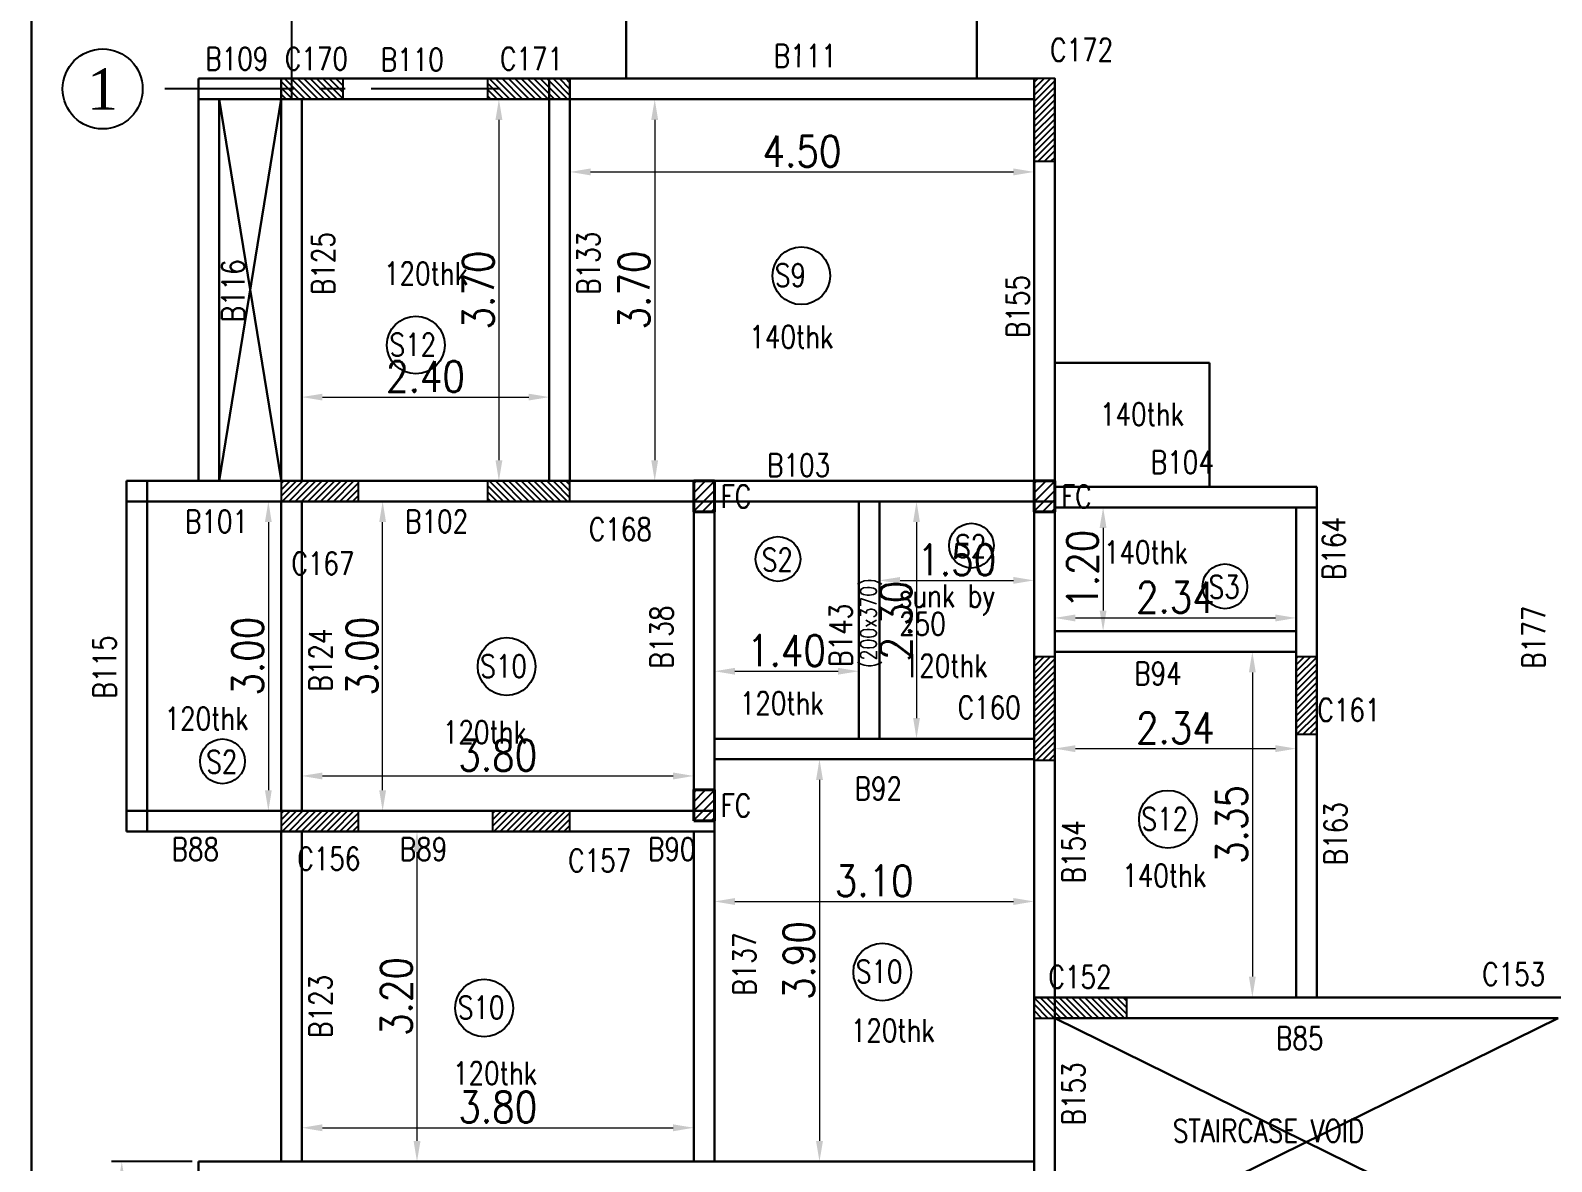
# Model space of a CAD drawing. Extents: x 461 to 37421, y -8279 to -202.
# Drawn here: x 36980.92 to 36995.66, y -8220.94 to -8209.97 of the extents above; entities that cross this region are included whole.
import ezdxf
from ezdxf.enums import TextEntityAlignment as Align

# ---------------------------------------------------------------- set-up
doc = ezdxf.new("R2010")
doc.units = 0
doc.header["$MEASUREMENT"] = 0
doc.header["$PDMODE"] = 34
doc.header["$PDSIZE"] = 0.2
doc.linetypes.add('CENTER', pattern=[2, 1.25, -0.25, 0.25, -0.25])
for name, color, linetype in [('CEN', 60, 'CENTER'), ('COLNO', 4, 'Continuous'), ('DIM', 253, 'Continuous'), ('FLAT NOS', 4, 'Continuous'), ('gridtxt', 12, 'Continuous'), ('K-col', 1, 'Continuous')]:
    doc.layers.add(name, color=color, linetype=linetype)
doc.layers.add('DIMENSIONS', color=71, linetype='Continuous', lineweight=13)
doc.layers.add('k-beam', color=6, linetype='Continuous', lineweight=30)
doc.styles.add('RS', font='ROMANS.shx', dxfattribs={"width": 0.85})
doc.styles.add('TR', font='times.ttf')
doc.dimstyles.new('DIM1', dxfattribs={"dimtxt": 0.3, "dimasz": 0.2, "dimexe": 0.1, "dimexo": 0.0625, "dimgap": 0.05, "dimtad": 1, "dimzin": 0, "dimdsep": 46, "dimtxsty": 'RS', "dimcen": 0.09, "dimclrd": 256, "dimclre": 256, "dimclrt": 12, "dimaunit": 1, "dimadec": 3, "dimazin": 0, "dimtfac": 1, "dimtofl": 0, "dimtmove": 2, "dimatfit": 3, "dimfxl": 1, "dimtolj": 1, "dimtzin": 0, "dimlwd": -1, "dimarcsym": 0})

# ---------------------------------------------------------------- blocks, each defined once
blk = doc.blocks.new('fsdfsdf')
h = blk.add_hatch()
h.set_pattern_fill('ANSI31', color=1, scale=0.5)
h.set_pattern_definition([(45, (-3.3, 10.050006), (-0.04419417382, 0.04419417382), [])])
h.paths.add_polyline_path([(37097.954, -7938.061), (37097.754, -7938.061), (37097.754, -7938.361), (37097.954, -7938.361)])
h = blk.add_hatch()
h.set_pattern_fill('ANSI31', color=1, scale=0.5)
h.set_pattern_definition([(45, (1e-06, 10.050006), (-0.04419417382, 0.04419417382), [])])
h.paths.add_polyline_path([(37101.254, -7938.061), (37101.054, -7938.061), (37101.054, -7938.361), (37101.254, -7938.361)])
h = blk.add_hatch()
h.set_pattern_fill('ANSI31', color=1, scale=0.5)
h.set_pattern_definition([(45, (-3.3, 7.05389), (-0.04419417382, 0.04419417382), [])])
h.paths.add_polyline_path([(37097.954, -7941.057), (37097.754, -7941.057), (37097.754, -7941.357), (37097.954, -7941.357)])
at = {"layer": 'K-col'}
h = blk.add_hatch(dxfattribs=at)
h.set_pattern_fill('ANSI31', color=256, scale=0.35, angle=-90, style=0)
h.set_pattern_definition([(315, (45299.979496, 29446.9612), (0.030935921677, 0.030935921677), [])])
h.paths.add_polyline_path([(37094.354, -7934.361), (37094.354, -7934.161), (37093.754, -7934.161), (37093.754, -7934.361)])
h = blk.add_hatch(dxfattribs=at)
h.set_pattern_fill('ANSI31', color=256, scale=0.35, angle=-90, style=0)
h.set_pattern_definition([(315, (45301.977792, 29441.192835), (0.030935921677, 0.030935921677), [])])
h.paths.add_polyline_path([(37096.554, -7934.361), (37096.554, -7934.161), (37095.754, -7934.161), (37095.754, -7934.361)])
h = blk.add_hatch(dxfattribs=at)
h.set_pattern_fill('ANSI31', color=256, scale=0.35, style=0)
h.set_pattern_definition([(45, (-274.299976, 271.262537), (-0.030935921677, 0.030935921677), [])])
h.paths.add_polyline_path([(37101.254, -7934.161), (37101.054, -7934.161), (37101.054, -7934.961), (37101.254, -7934.961)])
h = blk.add_hatch(dxfattribs=at)
h.set_pattern_fill('ANSI31', color=256, scale=0.35, angle=-180, style=0)
h.set_pattern_definition([(225, (-271.316487, 263.67269), (0.030935921677, -0.030935921677), [])])
h.paths.add_polyline_path([(37094.504, -7938.261), (37094.504, -7938.061), (37093.754, -7938.061), (37093.754, -7938.261)])
h = blk.add_hatch(dxfattribs=at)
h.set_pattern_fill('ANSI31', color=256, scale=0.35, angle=-90, style=0)
h.set_pattern_definition([(315, (45301.977792, 29437.292835), (0.030935921677, 0.030935921677), [])])
h.paths.add_polyline_path([(37096.554, -7938.261), (37096.554, -7938.061), (37095.754, -7938.061), (37095.754, -7938.261)])
h = blk.add_hatch(dxfattribs=at)
h.set_pattern_fill('ANSI31', color=256, scale=0.35, style=0)
h.set_pattern_definition([(45, (28900.235442, -45310.95446), (-0.030935921677, 0.030935921677), [])])
h.paths.add_polyline_path([(37101.054, -7940.768), (37101.254, -7940.768), (37101.254, -7939.768), (37101.054, -7939.768)])
h = blk.add_hatch(dxfattribs=at)
h.set_pattern_fill('ANSI31', color=256, scale=0.35, angle=-180, style=0)
h.set_pattern_definition([(225, (-263.03301, 262.33725), (0.030935921677, -0.030935921677), [])])
h.paths.add_polyline_path([(37103.794, -7939.768), (37103.594, -7939.768), (37103.594, -7940.518), (37103.794, -7940.518)])
h = blk.add_hatch(dxfattribs=at)
h.set_pattern_fill('ANSI31', color=256, scale=0.35, angle=-180, style=0)
h.set_pattern_definition([(225, (-271.316487, 260.47269), (0.030935921677, -0.030935921677), [])])
h.paths.add_polyline_path([(37094.504, -7941.461), (37094.504, -7941.261), (37093.754, -7941.261), (37093.754, -7941.461)])
h = blk.add_hatch(dxfattribs=at)
h.set_pattern_fill('ANSI31', color=256, scale=0.35, angle=-180, style=0)
h.set_pattern_definition([(225, (-269.266487, 260.47269), (0.030935921677, -0.030935921677), [])])
h.paths.add_polyline_path([(37096.554, -7941.461), (37096.554, -7941.261), (37095.804, -7941.261), (37095.804, -7941.461)])
h = blk.add_hatch(dxfattribs=at)
h.set_pattern_fill('ANSI31', color=256, scale=0.35, angle=-90, style=0)
h.set_pattern_definition([(315, (-258.980797, 261.17062), (0.030935921677, 0.030935921677), [])])
h.paths.add_polyline_path([(37101.729, -7943.269), (37101.729, -7943.069), (37101.279, -7943.069), (37101.279, -7943.269)])
h.paths.add_polyline_path([(37101.279, -7943.269), (37101.279, -7943.069), (37101.115, -7943.069, -0.067586), (37101.129, -7943.169, -0.067586), (37101.115, -7943.269)])
h.paths.add_polyline_path([(37101.054, -7943.269), (37101.115, -7943.269, 0.067586), (37101.129, -7943.169, 0.067586), (37101.115, -7943.069), (37101.054, -7943.069)])
h.paths.add_polyline_path([(37101.879, -7943.169, -0.067586), (37101.893, -7943.069), (37101.729, -7943.069), (37101.729, -7943.269), (37101.893, -7943.269, -0.067586)])
h.paths.add_polyline_path([(37101.954, -7943.069), (37101.893, -7943.069, 0.067586), (37101.879, -7943.169, 0.067586), (37101.893, -7943.269), (37101.954, -7943.269)])
at = {"color": 3, "lineweight": 40}
for points in [[(37097.754, -7938.361), (37097.954, -7938.361), (37097.954, -7938.061), (37097.754, -7938.061)], [(37101.054, -7938.361), (37101.254, -7938.361), (37101.254, -7938.061), (37101.054, -7938.061)], [(37097.754, -7941.357), (37097.954, -7941.357), (37097.954, -7941.057), (37097.754, -7941.057)]]:
    blk.add_lwpolyline(points, close=True, dxfattribs=at)
at = {"color": 1, "lineweight": 40}
for points in [[(37097.754, -7938.361), (37097.954, -7938.361), (37097.954, -7938.061), (37097.754, -7938.061)], [(37101.054, -7938.361), (37101.254, -7938.361), (37101.254, -7938.061), (37101.054, -7938.061)], [(37097.754, -7941.357), (37097.954, -7941.357), (37097.954, -7941.057), (37097.754, -7941.057)]]:
    blk.add_lwpolyline(points, close=True, dxfattribs=at)
for centre, radius in [((37098.797, -7936.072), 0.28), ((37095.06, -7936.744), 0.28), ((37100.446, -7938.689), 0.217), ((37098.571, -7938.819), 0.217), ((37102.904, -7939.084), 0.217), ((37095.94, -7939.861), 0.28), ((37093.185, -7940.78), 0.217), ((37102.351, -7941.342), 0.28), ((37099.582, -7942.823), 0.28), ((37095.722, -7943.172), 0.28)]:
    blk.add_circle(centre, radius)
at = {"layer": 'CEN'}
for p, q in [((37093.854, -7933.297), (37093.854, -7934.361)), ((37095.876, -7934.261), (37092.411, -7934.261))]:
    blk.add_line(p, q, dxfattribs=at)
at = {"layer": 'gridtxt'}
blk.add_circle((37092.023, -7934.261), 0.388, dxfattribs=at)
at = {"layer": 'k-beam'}
for p, q in [((37097.099, -7932.651, 0), (37097.099, -7934.161, 0)), ((37100.499, -7932.651, 0), (37100.499, -7934.161, 0)), ((37092.954, -7934.161), (37092.954, -7938.061)), ((37092.954, -7934.161), (37096.554, -7934.161)), ((37093.754, -7938.051), (37093.754, -7934.161)), ((37096.354, -7938.061), (37096.354, -7934.161)), ((37096.554, -7938.061), (37096.554, -7934.161)), ((37096.554, -7934.161), (37101.054, -7934.161)), ((37101.054, -7934.161), (37101.054, -7949.661)), ((37101.254, -7934.161), (37101.254, -7949.661)), ((37092.954, -7934.361), (37096.554, -7934.361)), ((37093.154, -7938.061), (37093.154, -7934.361)), ((37093.754, -7934.361), (37093.154, -7938.061)), ((37093.754, -7938.051), (37093.154, -7934.361)), ((37093.954, -7934.361), (37093.954, -7938.061)), ((37096.554, -7934.361), (37101.054, -7934.361)), ((37102.754, -7936.918), (37101.254, -7936.918)), ((37102.754, -7936.918), (37102.754, -7938.118)), ((37101.254, -7938.061), (37092.254, -7938.061)), ((37092.254, -7938.061), (37092.254, -7941.461)), ((37092.454, -7938.061), (37092.454, -7941.461)), ((37103.794, -7938.118), (37101.254, -7938.118)), ((37103.794, -7943.069), (37103.794, -7938.118)), ((37101.254, -7938.261), (37092.254, -7938.261)), ((37093.754, -7938.261), (37093.754, -7941.261)), ((37093.954, -7938.261), (37093.954, -7941.261)), ((37097.754, -7941.261), (37097.754, -7938.261)), ((37097.954, -7944.661), (37097.954, -7938.261)), ((37099.354, -7940.561), (37099.354, -7938.261)), ((37099.554, -7938.261), (37099.554, -7940.561)), ((37103.794, -7938.318), (37101.254, -7938.318)), ((37103.594, -7943.069), (37103.594, -7938.318)), ((37101.254, -7939.518), (37103.594, -7939.518)), ((37101.254, -7939.718), (37103.594, -7939.718)), ((37101.054, -7940.561), (37097.954, -7940.561)), ((37101.054, -7940.761), (37097.954, -7940.761)), ((37092.254, -7941.261), (37093.754, -7941.261)), ((37093.754, -7941.261), (37097.954, -7941.261)), ((37092.254, -7941.461), (37093.754, -7941.461)), ((37093.754, -7941.461), (37097.954, -7941.461)), ((37093.754, -7941.461), (37093.754, -7944.661)), ((37093.954, -7941.461), (37093.954, -7944.661)), ((37097.754, -7944.661), (37097.754, -7941.461)), ((37101.054, -7943.069), (37106.334, -7943.069)), ((37106.134, -7943.269), (37101.254, -7943.272)), ((37101.254, -7945.671), (37106.134, -7943.269)), ((37101.254, -7943.272), (37106.134, -7945.671)), ((37092.954, -7948.211), (37092.954, -7944.661)), ((37092.954, -7944.661), (37101.054, -7944.661))]:
    blk.add_line(p, q, dxfattribs=at)
at = {"layer": 'K-col'}
for points in [[(37093.754, -7934.161), (37093.754, -7934.361), (37094.354, -7934.361), (37094.354, -7934.161)], [(37095.754, -7934.161), (37095.754, -7934.361), (37096.554, -7934.361), (37096.554, -7934.161)], [(37101.054, -7934.961), (37101.254, -7934.961), (37101.254, -7934.161), (37101.054, -7934.161)], [(37093.754, -7938.061), (37093.754, -7938.261), (37094.504, -7938.261), (37094.504, -7938.061)], [(37095.754, -7938.061), (37095.754, -7938.261), (37096.554, -7938.261), (37096.554, -7938.061)], [(37101.054, -7940.768), (37101.254, -7940.768), (37101.254, -7939.768), (37101.054, -7939.768)], [(37103.594, -7940.518), (37103.794, -7940.518), (37103.794, -7939.768), (37103.594, -7939.768)], [(37093.754, -7941.261), (37093.754, -7941.461), (37094.504, -7941.461), (37094.504, -7941.261)], [(37095.804, -7941.261), (37095.804, -7941.461), (37096.554, -7941.461), (37096.554, -7941.261)], [(37101.054, -7943.069), (37101.054, -7943.269), (37101.954, -7943.269), (37101.954, -7943.069)]]:
    blk.add_lwpolyline(points, close=True, dxfattribs=at)
at = {"layer": 'COLNO', "color": 3, "lineweight": -3, "style": 'RS', "width": 0.8}
for s, height, rotation, p in [('B111', 0.22, 359.9918, (37098.53, -7934.05)), ('B109', 0.22, 359.9918, (37093.019, -7934.078)), ('B110', 0.22, 359.9918, (37094.72, -7934.087)), ('B125', 0.22, 89.9918, (37094.272, -7936.26)), ('B133', 0.22, 89.9918, (37096.844, -7936.256)), ('B116', 0.22, 89.9918, (37093.399, -7936.524)), ('120thk', 0.22, 359.9918, (37094.751, -7936.16)), ('B155', 0.22, 89.9918, (37101.006, -7936.677)), ('140thk', 0.22, 359.9918, (37098.293, -7936.775)), ('140thk', 0.22, 359.9918, (37101.692, -7937.525)), ('B103', 0.22, 359.9918, (37098.466, -7938.018)), ('B104', 0.22, 359.9918, (37102.186, -7937.99)), ('B101', 0.22, 359.9918, (37092.822, -7938.564)), ('B102', 0.22, 359.9918, (37094.956, -7938.564)), ('B164', 0.22, 89.9918, (37104.069, -7939.023)), ('140thk', 0.22, 359.9918, (37101.73, -7938.863)), ('(200x370)', 0.154, 89.9918, (37099.525, -7939.876)), ('sunk by', 0.22, 359.9918, (37099.746, -7939.285)), ('B138', 0.22, 89.9918, (37097.553, -7939.881)), ('B143', 0.22, 89.9918, (37099.289, -7939.864)), ('B177', 0.22, 89.9918, (37106.007, -7939.883)), ('250', 0.22, 359.9918, (37099.746, -7939.558)), ('B115', 0.22, 89.9918, (37092.153, -7940.171)), ('B124', 0.22, 89.9918, (37094.246, -7940.104)), ('120thk', 0.22, 359.9918, (37099.789, -7939.963)), ('B94', 0.22, 359.9918, (37102.025, -7940.038)), ('120thk', 0.22, 359.9918, (37098.2, -7940.327)), ('120thk', 0.22, 359.9918, (37092.623, -7940.476)), ('120thk', 0.22, 359.9918, (37095.321, -7940.608)), ('B92', 0.22, 359.9918, (37099.314, -7941.154)), ('B163', 0.22, 89.9918, (37104.086, -7941.788)), ('B154', 0.22, 89.9918, (37101.546, -7941.964)), ('B88', 0.22, 359.9918, (37092.692, -7941.741)), ('B89', 0.22, 359.9918, (37094.905, -7941.741)), ('B90', 0.22, 359.9918, (37097.311, -7941.741)), ('140thk', 0.22, 359.9918, (37101.908, -7941.997)), ('B137', 0.22, 89.9918, (37098.355, -7943.052)), ('B123', 0.22, 89.9918, (37094.246, -7943.462)), ('120thk', 0.22, 359.9918, (37099.276, -7943.501)), ('B85', 0.22, 359.9918, (37103.399, -7943.574)), ('120thk', 0.22, 359.9918, (37095.42, -7943.914)), ('B153', 0.22, 89.9918, (37101.546, -7944.31))]:
    blk.add_text(s, height=height, rotation=rotation, dxfattribs=at).set_placement(p)
at = {"layer": 'COLNO', "lineweight": -3, "style": 'RS', "width": 0.8}
for s, p in [('C172', (37101.21, -7933.992)), ('C170', (37093.791, -7934.078)), ('C171', (37095.876, -7934.078)), ('C168', (37096.738, -7938.64)), ('C167', (37093.854, -7938.971)), ('C160', (37100.313, -7940.367)), ('C161', (37103.801, -7940.392)), ('C156', (37093.911, -7941.834)), ('C157', (37096.538, -7941.851)), ('C152', (37101.194, -7942.98)), ('C153', (37105.399, -7942.953)), ('STAIRCASE VOID', (37102.399, -7944.473))]:
    blk.add_text(s, height=0.22, rotation=359.9918, dxfattribs=at).set_placement(p)
at = {"layer": 'COLNO', "color": 1, "lineweight": -3, "style": 'RS', "width": 0.8}
for s, p in [('S9', (37098.541, -7936.177)), ('S12', (37094.804, -7936.85)), ('FC', (37098.017, -7938.322)), ('FC', (37101.317, -7938.322)), ('S2', (37100.289, -7938.804)), ('S2', (37098.414, -7938.935)), ('S3', (37102.747, -7939.199)), ('S10', (37095.685, -7939.967)), ('S2', (37093.028, -7940.895)), ('FC', (37098.017, -7941.318)), ('S12', (37102.095, -7941.448)), ('S10', (37099.326, -7942.929)), ('S10', (37095.467, -7943.277))]:
    blk.add_text(s, height=0.22, rotation=359.9918, dxfattribs=at).set_placement(p)
at = {"layer": 'gridtxt', "style": 'TR'}
blk.add_text('1', height=0.4, dxfattribs=at).set_placement((37092.023, -7934.261), align=Align.MIDDLE)
blk = doc.blocks.new('*D2348')
at = {"layer": 'Defpoints', "color": 0, "lineweight": 30, "transparency": 16777216}
for p in [(36983.546, -8212.865, 0), (36985.946, -8212.865, 0), (36985.946, -8213.524)]:
    blk.add_point(p, dxfattribs=at)
at = {"layer": 'DIMENSIONS', "lineweight": -2, "transparency": 16777216}
for p, q in [((36983.546, -8212.927), (36983.546, -8213.624)), ((36985.946, -8212.927), (36985.946, -8213.624))]:
    blk.add_line(p, q, dxfattribs=at)
at = {"layer": 'DIMENSIONS', "transparency": 16777216}
blk.add_line((36983.746, -8213.524), (36985.746, -8213.524), dxfattribs=at)
at = {"layer": 'DIMENSIONS', "lineweight": 30, "transparency": 16777216}
for points in [[(36983.746, -8213.491), (36983.746, -8213.557), (36983.546, -8213.524)], [(36985.746, -8213.491), (36985.746, -8213.557), (36985.946, -8213.524)]]:
    blk.add_solid(points, dxfattribs=at)
at = {"layer": 'DIMENSIONS', "color": 12, "lineweight": 30, "transparency": 16777216, "insert": (36984.746, -8213.324), "char_height": 0.3, "attachment_point": 5, "style": 'RS'}
blk.add_mtext('\\A1;2.40', dxfattribs=at)
blk = doc.blocks.new('*D2349')
at = {"layer": 'Defpoints', "color": 0, "lineweight": 30, "transparency": 16777216}
for p in [(36985.082, -8210.636, 0), (36985.082, -8214.336, 0), (36985.457, -8214.336)]:
    blk.add_point(p, dxfattribs=at)
at = {"layer": 'DIMENSIONS', "lineweight": -2, "transparency": 16777216}
for p, q in [((36985.144, -8210.636), (36985.557, -8210.636)), ((36985.144, -8214.336), (36985.557, -8214.336))]:
    blk.add_line(p, q, dxfattribs=at)
at = {"layer": 'DIMENSIONS', "transparency": 16777216}
blk.add_line((36985.457, -8210.836), (36985.457, -8214.136), dxfattribs=at)
at = {"layer": 'DIMENSIONS', "lineweight": 30, "transparency": 16777216}
for points in [[(36985.424, -8210.836), (36985.491, -8210.836), (36985.457, -8210.636)], [(36985.424, -8214.136), (36985.491, -8214.136), (36985.457, -8214.336)]]:
    blk.add_solid(points, dxfattribs=at)
at = {"layer": 'DIMENSIONS', "color": 12, "lineweight": 30, "transparency": 16777216, "insert": (36985.257, -8212.486), "char_height": 0.3, "attachment_point": 5, "rotation": 90, "style": 'RS'}
blk.add_mtext('\\A1;3.70', dxfattribs=at)
blk = doc.blocks.new('*D2350')
at = {"layer": 'Defpoints', "color": 0, "lineweight": 30, "transparency": 16777216}
for p in [(36990.646, -8211.341), (36986.146, -8211.565, 0), (36990.646, -8211.565, 0)]:
    blk.add_point(p, dxfattribs=at)
at = {"layer": 'DIMENSIONS', "lineweight": -2, "transparency": 16777216}
for p, q in [((36986.146, -8211.502), (36986.146, -8211.241)), ((36990.646, -8211.502), (36990.646, -8211.241))]:
    blk.add_line(p, q, dxfattribs=at)
at = {"layer": 'DIMENSIONS', "transparency": 16777216}
blk.add_line((36986.346, -8211.341), (36990.446, -8211.341), dxfattribs=at)
at = {"layer": 'DIMENSIONS', "lineweight": 30, "transparency": 16777216}
for points in [[(36986.346, -8211.307), (36986.346, -8211.374), (36986.146, -8211.341)], [(36990.446, -8211.307), (36990.446, -8211.374), (36990.646, -8211.341)]]:
    blk.add_solid(points, dxfattribs=at)
at = {"layer": 'DIMENSIONS', "color": 12, "lineweight": 30, "transparency": 16777216, "insert": (36988.396, -8211.141), "char_height": 0.3, "attachment_point": 5, "style": 'RS'}
blk.add_mtext('\\A1;4.50', dxfattribs=at)
blk = doc.blocks.new('*D2351')
at = {"layer": 'Defpoints', "color": 0, "lineweight": 30, "transparency": 16777216}
for p in [(36986.919, -8210.636, 0), (36986.919, -8214.336, 0), (36986.968, -8214.336)]:
    blk.add_point(p, dxfattribs=at)
at = {"layer": 'DIMENSIONS', "lineweight": -2, "transparency": 16777216}
for p, q in [((36986.982, -8210.636), (36987.068, -8210.636)), ((36986.982, -8214.336), (36987.068, -8214.336))]:
    blk.add_line(p, q, dxfattribs=at)
at = {"layer": 'DIMENSIONS', "transparency": 16777216}
blk.add_line((36986.968, -8210.836), (36986.968, -8214.136), dxfattribs=at)
at = {"layer": 'DIMENSIONS', "lineweight": 30, "transparency": 16777216}
for points in [[(36986.934, -8210.836), (36987.001, -8210.836), (36986.968, -8210.636)], [(36986.934, -8214.136), (36987.001, -8214.136), (36986.968, -8214.336)]]:
    blk.add_solid(points, dxfattribs=at)
at = {"layer": 'DIMENSIONS', "color": 12, "lineweight": 30, "transparency": 16777216, "insert": (36986.768, -8212.486), "char_height": 0.3, "attachment_point": 5, "rotation": 90, "style": 'RS'}
blk.add_mtext('\\A1;3.70', dxfattribs=at)
blk = doc.blocks.new('*D2353')
at = {"layer": 'Defpoints', "color": 0, "lineweight": 30, "transparency": 16777216}
for p in [(36983.546, -8217.089, 0), (36987.346, -8217.089, 0), (36987.346, -8217.197)]:
    blk.add_point(p, dxfattribs=at)
at = {"layer": 'DIMENSIONS', "lineweight": -2, "transparency": 16777216}
for p, q in [((36983.546, -8217.151), (36983.546, -8217.297)), ((36987.346, -8217.151), (36987.346, -8217.297))]:
    blk.add_line(p, q, dxfattribs=at)
at = {"layer": 'DIMENSIONS', "transparency": 16777216}
blk.add_line((36983.746, -8217.197), (36987.146, -8217.197), dxfattribs=at)
at = {"layer": 'DIMENSIONS', "lineweight": 30, "transparency": 16777216}
for points in [[(36983.746, -8217.164), (36983.746, -8217.231), (36983.546, -8217.197)], [(36987.146, -8217.164), (36987.146, -8217.231), (36987.346, -8217.197)]]:
    blk.add_solid(points, dxfattribs=at)
at = {"layer": 'DIMENSIONS', "color": 12, "lineweight": 30, "transparency": 16777216, "insert": (36985.446, -8216.997), "char_height": 0.3, "attachment_point": 5, "style": 'RS'}
blk.add_mtext('\\A1;3.80', dxfattribs=at)
blk = doc.blocks.new('*D2354')
at = {"layer": 'Defpoints', "color": 0, "lineweight": 30, "transparency": 16777216}
for p in [(36984.33, -8214.536), (36984.553, -8214.536, 0), (36984.553, -8217.536, 0)]:
    blk.add_point(p, dxfattribs=at)
at = {"layer": 'DIMENSIONS', "lineweight": -2, "transparency": 16777216}
for p, q in [((36984.491, -8214.536), (36984.23, -8214.536)), ((36984.491, -8217.536), (36984.23, -8217.536))]:
    blk.add_line(p, q, dxfattribs=at)
at = {"layer": 'DIMENSIONS', "transparency": 16777216}
blk.add_line((36984.33, -8217.336), (36984.33, -8214.736), dxfattribs=at)
at = {"layer": 'DIMENSIONS', "lineweight": 30, "transparency": 16777216}
for points in [[(36984.297, -8214.736), (36984.363, -8214.736), (36984.33, -8214.536)], [(36984.297, -8217.336), (36984.363, -8217.336), (36984.33, -8217.536)]]:
    blk.add_solid(points, dxfattribs=at)
at = {"layer": 'DIMENSIONS', "color": 12, "lineweight": 30, "transparency": 16777216, "insert": (36984.13, -8216.036), "char_height": 0.3, "attachment_point": 5, "rotation": 90, "style": 'RS'}
blk.add_mtext('\\A1;3.00', dxfattribs=at)
blk = doc.blocks.new('*D2355')
at = {"layer": 'Defpoints', "color": 0, "lineweight": 30, "transparency": 16777216}
for p in [(36983.179, -8214.536, 0), (36983.179, -8217.536, 0), (36983.222, -8217.536)]:
    blk.add_point(p, dxfattribs=at)
at = {"layer": 'DIMENSIONS', "lineweight": -2, "transparency": 16777216}
for p, q in [((36983.241, -8214.536), (36983.322, -8214.536)), ((36983.241, -8217.536), (36983.322, -8217.536))]:
    blk.add_line(p, q, dxfattribs=at)
at = {"layer": 'DIMENSIONS', "transparency": 16777216}
blk.add_line((36983.222, -8214.736), (36983.222, -8217.336), dxfattribs=at)
at = {"layer": 'DIMENSIONS', "lineweight": 30, "transparency": 16777216}
for points in [[(36983.189, -8214.736), (36983.255, -8214.736), (36983.222, -8214.536)], [(36983.189, -8217.336), (36983.255, -8217.336), (36983.222, -8217.536)]]:
    blk.add_solid(points, dxfattribs=at)
at = {"layer": 'DIMENSIONS', "color": 12, "lineweight": 30, "transparency": 16777216, "insert": (36983.022, -8216.036), "char_height": 0.3, "attachment_point": 5, "rotation": 90, "style": 'RS'}
blk.add_mtext('\\A1;3.00', dxfattribs=at)
blk = doc.blocks.new('*D2356')
at = {"layer": 'Defpoints', "color": 0, "lineweight": 30, "transparency": 16777216}
for p in [(36988.946, -8216.182), (36987.546, -8216.336, 0), (36988.946, -8216.336, 0)]:
    blk.add_point(p, dxfattribs=at)
at = {"layer": 'DIMENSIONS', "lineweight": -2, "transparency": 16777216}
for p, q in [((36987.546, -8216.274), (36987.546, -8216.082)), ((36988.946, -8216.274), (36988.946, -8216.082))]:
    blk.add_line(p, q, dxfattribs=at)
at = {"layer": 'DIMENSIONS', "transparency": 16777216}
blk.add_line((36987.746, -8216.182), (36988.746, -8216.182), dxfattribs=at)
at = {"layer": 'DIMENSIONS', "lineweight": 30, "transparency": 16777216}
for points in [[(36987.746, -8216.149), (36987.746, -8216.215), (36987.546, -8216.182)], [(36988.746, -8216.149), (36988.746, -8216.215), (36988.946, -8216.182)]]:
    blk.add_solid(points, dxfattribs=at)
at = {"layer": 'DIMENSIONS', "color": 12, "lineweight": 30, "transparency": 16777216, "insert": (36988.246, -8215.982), "char_height": 0.3, "attachment_point": 5, "style": 'RS'}
blk.add_mtext('\\A1;1.40', dxfattribs=at)
blk = doc.blocks.new('*D2357')
at = {"layer": 'Defpoints', "color": 0, "lineweight": 30, "transparency": 16777216}
for p in [(36990.646, -8215.301), (36989.146, -8216.484, 0), (36990.646, -8216.484, 0)]:
    blk.add_point(p, dxfattribs=at)
at = {"layer": 'DIMENSIONS', "lineweight": -2, "transparency": 16777216}
for p, q in [((36989.146, -8216.422), (36989.146, -8215.201)), ((36990.646, -8216.422), (36990.646, -8215.201))]:
    blk.add_line(p, q, dxfattribs=at)
at = {"layer": 'DIMENSIONS', "transparency": 16777216}
blk.add_line((36989.346, -8215.301), (36990.446, -8215.301), dxfattribs=at)
at = {"layer": 'DIMENSIONS', "lineweight": 30, "transparency": 16777216}
for points in [[(36989.346, -8215.268), (36989.346, -8215.334), (36989.146, -8215.301)], [(36990.446, -8215.268), (36990.446, -8215.334), (36990.646, -8215.301)]]:
    blk.add_solid(points, dxfattribs=at)
at = {"layer": 'DIMENSIONS', "color": 12, "lineweight": 30, "transparency": 16777216, "insert": (36989.896, -8215.101), "char_height": 0.3, "attachment_point": 5, "style": 'RS'}
blk.add_mtext('\\A1;1.50', dxfattribs=at)
blk = doc.blocks.new('*D2358')
at = {"layer": 'Defpoints', "color": 0, "lineweight": 30, "transparency": 16777216}
for p in [(36989.372, -8214.536, 0), (36989.372, -8216.836, 0), (36989.506, -8216.836)]:
    blk.add_point(p, dxfattribs=at)
at = {"layer": 'DIMENSIONS', "lineweight": -2, "transparency": 16777216}
for p, q in [((36989.434, -8214.536), (36989.606, -8214.536)), ((36989.434, -8216.836), (36989.606, -8216.836))]:
    blk.add_line(p, q, dxfattribs=at)
at = {"layer": 'DIMENSIONS', "transparency": 16777216}
blk.add_line((36989.506, -8214.736), (36989.506, -8216.636), dxfattribs=at)
at = {"layer": 'DIMENSIONS', "lineweight": 30, "transparency": 16777216}
for points in [[(36989.473, -8214.736), (36989.539, -8214.736), (36989.506, -8214.536)], [(36989.473, -8216.636), (36989.539, -8216.636), (36989.506, -8216.836)]]:
    blk.add_solid(points, dxfattribs=at)
at = {"layer": 'DIMENSIONS', "color": 12, "lineweight": 30, "transparency": 16777216, "insert": (36989.306, -8215.686), "char_height": 0.3, "attachment_point": 5, "rotation": 90, "style": 'RS'}
blk.add_mtext('\\A1;2.30', dxfattribs=at)
blk = doc.blocks.new('*D2359')
at = {"layer": 'Defpoints', "color": 0, "lineweight": 30, "transparency": 16777216}
for p in [(36990.846, -8215.599, 0), (36993.186, -8215.599, 0), (36993.186, -8215.665)]:
    blk.add_point(p, dxfattribs=at)
at = {"layer": 'DIMENSIONS', "lineweight": -2, "transparency": 16777216}
for p, q in [((36990.846, -8215.661), (36990.846, -8215.765)), ((36993.186, -8215.661), (36993.186, -8215.765))]:
    blk.add_line(p, q, dxfattribs=at)
at = {"layer": 'DIMENSIONS', "transparency": 16777216}
blk.add_line((36991.046, -8215.665), (36992.986, -8215.665), dxfattribs=at)
at = {"layer": 'DIMENSIONS', "lineweight": 30, "transparency": 16777216}
for points in [[(36991.046, -8215.632), (36991.046, -8215.699), (36990.846, -8215.665)], [(36992.986, -8215.632), (36992.986, -8215.699), (36993.186, -8215.665)]]:
    blk.add_solid(points, dxfattribs=at)
at = {"layer": 'DIMENSIONS', "color": 12, "lineweight": 30, "transparency": 16777216, "insert": (36992.016, -8215.465), "char_height": 0.3, "attachment_point": 5, "style": 'RS'}
blk.add_mtext('\\A1;2.34', dxfattribs=at)
blk = doc.blocks.new('*D2360')
at = {"layer": 'Defpoints', "color": 0, "lineweight": 30, "transparency": 16777216}
for p in [(36991.355, -8214.593, 0), (36991.315, -8215.793), (36991.355, -8215.793, 0)]:
    blk.add_point(p, dxfattribs=at)
at = {"layer": 'DIMENSIONS', "lineweight": -2, "transparency": 16777216}
for p, q in [((36991.292, -8214.593), (36991.215, -8214.593)), ((36991.292, -8215.793), (36991.215, -8215.793))]:
    blk.add_line(p, q, dxfattribs=at)
at = {"layer": 'DIMENSIONS', "transparency": 16777216}
blk.add_line((36991.315, -8214.793), (36991.315, -8215.593), dxfattribs=at)
at = {"layer": 'DIMENSIONS', "lineweight": 30, "transparency": 16777216}
for points in [[(36991.281, -8214.793), (36991.348, -8214.793), (36991.315, -8214.593)], [(36991.281, -8215.593), (36991.348, -8215.593), (36991.315, -8215.793)]]:
    blk.add_solid(points, dxfattribs=at)
at = {"layer": 'DIMENSIONS', "color": 12, "lineweight": 30, "transparency": 16777216, "insert": (36991.115, -8215.193), "char_height": 0.3, "attachment_point": 5, "rotation": 90, "style": 'RS'}
blk.add_mtext('\\A1;1.20', dxfattribs=at)
blk = doc.blocks.new('*D2361')
at = {"layer": 'Defpoints', "color": 0, "lineweight": 30, "transparency": 16777216}
for p in [(36993.186, -8216.932), (36990.846, -8217.195, 0), (36993.186, -8217.195, 0)]:
    blk.add_point(p, dxfattribs=at)
at = {"layer": 'DIMENSIONS', "lineweight": -2, "transparency": 16777216}
for p, q in [((36990.846, -8217.133), (36990.846, -8216.832)), ((36993.186, -8217.133), (36993.186, -8216.832))]:
    blk.add_line(p, q, dxfattribs=at)
at = {"layer": 'DIMENSIONS', "transparency": 16777216}
blk.add_line((36991.046, -8216.932), (36992.986, -8216.932), dxfattribs=at)
at = {"layer": 'DIMENSIONS', "lineweight": 30, "transparency": 16777216}
for points in [[(36991.046, -8216.899), (36991.046, -8216.966), (36990.846, -8216.932)], [(36992.986, -8216.899), (36992.986, -8216.966), (36993.186, -8216.932)]]:
    blk.add_solid(points, dxfattribs=at)
at = {"layer": 'DIMENSIONS', "color": 12, "lineweight": 30, "transparency": 16777216, "insert": (36992.016, -8216.732), "char_height": 0.3, "attachment_point": 5, "style": 'RS'}
blk.add_mtext('\\A1;2.34', dxfattribs=at)
blk = doc.blocks.new('*D2362')
at = {"layer": 'Defpoints', "color": 0, "lineweight": 30, "transparency": 16777216}
for p in [(36992.633, -8215.993, 0), (36992.633, -8219.343, 0), (36992.762, -8219.343)]:
    blk.add_point(p, dxfattribs=at)
at = {"layer": 'DIMENSIONS', "lineweight": -2, "transparency": 16777216}
for p, q in [((36992.696, -8215.993), (36992.862, -8215.993)), ((36992.696, -8219.343), (36992.862, -8219.343))]:
    blk.add_line(p, q, dxfattribs=at)
at = {"layer": 'DIMENSIONS', "transparency": 16777216}
blk.add_line((36992.762, -8216.193), (36992.762, -8219.143), dxfattribs=at)
at = {"layer": 'DIMENSIONS', "lineweight": 30, "transparency": 16777216}
for points in [[(36992.728, -8216.193), (36992.795, -8216.193), (36992.762, -8215.993)], [(36992.728, -8219.143), (36992.795, -8219.143), (36992.762, -8219.343)]]:
    blk.add_solid(points, dxfattribs=at)
at = {"layer": 'DIMENSIONS', "color": 12, "lineweight": 30, "transparency": 16777216, "insert": (36992.562, -8217.668), "char_height": 0.3, "attachment_point": 5, "rotation": 90, "style": 'RS'}
blk.add_mtext('\\A1;3.35', dxfattribs=at)
blk = doc.blocks.new('*D2363')
at = {"layer": 'Defpoints', "color": 0, "lineweight": 30, "transparency": 16777216}
for p in [(36987.546, -8218.218, 0), (36990.646, -8218.218, 0), (36990.646, -8218.414)]:
    blk.add_point(p, dxfattribs=at)
at = {"layer": 'DIMENSIONS', "lineweight": -2, "transparency": 16777216}
for p, q in [((36987.546, -8218.28), (36987.546, -8218.514)), ((36990.646, -8218.28), (36990.646, -8218.514))]:
    blk.add_line(p, q, dxfattribs=at)
at = {"layer": 'DIMENSIONS', "transparency": 16777216}
blk.add_line((36987.746, -8218.414), (36990.446, -8218.414), dxfattribs=at)
at = {"layer": 'DIMENSIONS', "lineweight": 30, "transparency": 16777216}
for points in [[(36987.746, -8218.381), (36987.746, -8218.448), (36987.546, -8218.414)], [(36990.446, -8218.381), (36990.446, -8218.448), (36990.646, -8218.414)]]:
    blk.add_solid(points, dxfattribs=at)
at = {"layer": 'DIMENSIONS', "color": 12, "lineweight": 30, "transparency": 16777216, "insert": (36989.096, -8218.214), "char_height": 0.3, "attachment_point": 5, "style": 'RS'}
blk.add_mtext('\\A1;3.10', dxfattribs=at)
blk = doc.blocks.new('*D2364')
at = {"layer": 'Defpoints', "color": 0, "lineweight": 30, "transparency": 16777216}
for p in [(36988.348, -8217.036, 0), (36988.348, -8220.936, 0), (36988.565, -8220.936)]:
    blk.add_point(p, dxfattribs=at)
at = {"layer": 'DIMENSIONS', "lineweight": -2, "transparency": 16777216}
for p, q in [((36988.411, -8217.036), (36988.665, -8217.036)), ((36988.411, -8220.936), (36988.665, -8220.936))]:
    blk.add_line(p, q, dxfattribs=at)
at = {"layer": 'DIMENSIONS', "transparency": 16777216}
blk.add_line((36988.565, -8217.236), (36988.565, -8220.736), dxfattribs=at)
at = {"layer": 'DIMENSIONS', "lineweight": 30, "transparency": 16777216}
for points in [[(36988.532, -8217.236), (36988.599, -8217.236), (36988.565, -8217.036)], [(36988.532, -8220.736), (36988.599, -8220.736), (36988.565, -8220.936)]]:
    blk.add_solid(points, dxfattribs=at)
at = {"layer": 'DIMENSIONS', "color": 12, "lineweight": 30, "transparency": 16777216, "insert": (36988.365, -8218.986), "char_height": 0.3, "attachment_point": 5, "rotation": 90, "style": 'RS'}
blk.add_mtext('\\A1;3.90', dxfattribs=at)
blk = doc.blocks.new('*D2365')
at = {"layer": 'Defpoints', "color": 0, "lineweight": 30, "transparency": 16777216}
for p in [(36983.546, -8220.319, 0), (36987.346, -8220.319, 0), (36987.346, -8220.608)]:
    blk.add_point(p, dxfattribs=at)
at = {"layer": 'DIMENSIONS', "lineweight": -2, "transparency": 16777216}
for p, q in [((36983.546, -8220.381), (36983.546, -8220.708)), ((36987.346, -8220.381), (36987.346, -8220.708))]:
    blk.add_line(p, q, dxfattribs=at)
at = {"layer": 'DIMENSIONS', "transparency": 16777216}
blk.add_line((36983.746, -8220.608), (36987.146, -8220.608), dxfattribs=at)
at = {"layer": 'DIMENSIONS', "lineweight": 30, "transparency": 16777216}
for points in [[(36983.746, -8220.575), (36983.746, -8220.642), (36983.546, -8220.608)], [(36987.146, -8220.575), (36987.146, -8220.642), (36987.346, -8220.608)]]:
    blk.add_solid(points, dxfattribs=at)
at = {"layer": 'DIMENSIONS', "color": 12, "lineweight": 30, "transparency": 16777216, "insert": (36985.446, -8220.408), "char_height": 0.3, "attachment_point": 5, "style": 'RS'}
blk.add_mtext('\\A1;3.80', dxfattribs=at)
blk = doc.blocks.new('*D2366')
at = {"layer": 'Defpoints', "color": 0, "lineweight": 30, "transparency": 16777216}
for p in [(36984.684, -8217.736, 0), (36984.663, -8220.936), (36984.684, -8220.936, 0)]:
    blk.add_point(p, dxfattribs=at)
at = {"layer": 'DIMENSIONS', "lineweight": -2, "transparency": 16777216}
for p, q in [((36984.621, -8217.736), (36984.563, -8217.736)), ((36984.621, -8220.936), (36984.563, -8220.936))]:
    blk.add_line(p, q, dxfattribs=at)
at = {"layer": 'DIMENSIONS', "transparency": 16777216}
blk.add_line((36984.663, -8217.936), (36984.663, -8220.736), dxfattribs=at)
at = {"layer": 'DIMENSIONS', "lineweight": 30, "transparency": 16777216}
for points in [[(36984.63, -8217.936), (36984.697, -8217.936), (36984.663, -8217.736)], [(36984.63, -8220.736), (36984.697, -8220.736), (36984.663, -8220.936)]]:
    blk.add_solid(points, dxfattribs=at)
at = {"layer": 'DIMENSIONS', "color": 12, "lineweight": 30, "transparency": 16777216, "insert": (36984.463, -8219.336), "char_height": 0.3, "attachment_point": 5, "rotation": 90, "style": 'RS'}
blk.add_mtext('\\A1;3.20', dxfattribs=at)
blk = doc.blocks.new('*D2371')
at = {"layer": 'Defpoints', "color": 0, "lineweight": 30, "transparency": 16777216}
for p in [(36982.546, -8220.936, 0), (36981.801, -8224.486), (36982.546, -8224.486, 0)]:
    blk.add_point(p, dxfattribs=at)
at = {"layer": 'DIMENSIONS', "lineweight": -2, "transparency": 16777216}
for p, q in [((36982.484, -8220.936), (36981.701, -8220.936)), ((36982.484, -8224.486), (36981.701, -8224.486))]:
    blk.add_line(p, q, dxfattribs=at)
at = {"layer": 'DIMENSIONS', "transparency": 16777216}
blk.add_line((36981.801, -8221.136), (36981.801, -8224.286), dxfattribs=at)
at = {"layer": 'DIMENSIONS', "lineweight": 30, "transparency": 16777216}
for points in [[(36981.768, -8221.136), (36981.834, -8221.136), (36981.801, -8220.936)], [(36981.768, -8224.286), (36981.834, -8224.286), (36981.801, -8224.486)]]:
    blk.add_solid(points, dxfattribs=at)
at = {"layer": 'DIMENSIONS', "color": 12, "lineweight": 30, "transparency": 16777216, "insert": (36981.601, -8222.711), "char_height": 0.3, "attachment_point": 5, "rotation": 90, "style": 'RS'}
blk.add_mtext('\\A1;3.55', dxfattribs=at)

msp = doc.modelspace()

# ---------------------------------------------------------------- linework, layer by layer
at = {"layer": 'DIMENSIONS', "lineweight": 30}
msp.add_lwpolyline([(36980.925, -8235.631), (37011.938, -8235.631), (37011.938, -8207.938), (36980.925, -8207.938)], close=True, dxfattribs=at)
at = {"layer": 'FLAT NOS', "lineweight": 30}
msp.add_circle((36995.726, -8234.837, 0), 44.46, dxfattribs=at)

# ---------------------------------------------------------------- block references
at = {"layer": 'DIM'}
msp.add_blockref('fsdfsdf', (-110.408, -276.275, 0), dxfattribs=at)

# ---------------------------------------------------------------- dimensions: what is measured, and where the dimension line sits
at = {"layer": 'DIMENSIONS', "lineweight": 30}
for base, p1, p2, picture, middle in [((36985.457, -8214.336), (36985.082, -8210.636, 0), (36985.082, -8214.336, 0), '*D2349', (36985.257, -8212.486)), ((36986.968, -8214.336), (36986.919, -8210.636, 0), (36986.919, -8214.336, 0), '*D2351', (36986.768, -8212.486)), ((36983.222, -8217.536), (36983.179, -8214.536, 0), (36983.179, -8217.536, 0), '*D2355', (36983.022, -8216.036)), ((36984.33, -8214.536), (36984.553, -8217.536, 0), (36984.553, -8214.536, 0), '*D2354', (36984.13, -8216.036)), ((36989.506, -8216.836), (36989.372, -8214.536, 0), (36989.372, -8216.836, 0), '*D2358', (36989.306, -8215.686)), ((36991.315, -8215.793), (36991.355, -8214.593, 0), (36991.355, -8215.793, 0), '*D2360', (36991.115, -8215.193)), ((36992.762, -8219.343), (36992.633, -8215.993, 0), (36992.633, -8219.343, 0), '*D2362', (36992.562, -8217.668)), ((36988.565, -8220.936), (36988.348, -8217.036, 0), (36988.348, -8220.936, 0), '*D2364', (36988.365, -8218.986)), ((36984.663, -8220.936), (36984.684, -8217.736, 0), (36984.684, -8220.936, 0), '*D2366', (36984.463, -8219.336)), ((36981.801, -8224.486), (36982.546, -8220.936, 0), (36982.546, -8224.486, 0), '*D2371', (36981.601, -8222.711))]:
    dim = msp.add_linear_dim(base=base, p1=p1, p2=p2, angle=90, dimstyle='DIM1', override={"dimpost": '\\X', "dimfxl": 0.18}, dxfattribs=at)
    dim.commit()
    dim.dimension.update_dxf_attribs({"geometry": picture, "text_midpoint": middle})
for base, p1, p2, picture, middle in [((36990.646, -8211.341), (36986.146, -8211.565, 0), (36990.646, -8211.565, 0), '*D2350', (36988.396, -8211.141)), ((36985.946, -8213.524), (36983.546, -8212.865, 0), (36985.946, -8212.865, 0), '*D2348', (36984.746, -8213.324)), ((36990.646, -8215.301), (36989.146, -8216.484, 0), (36990.646, -8216.484, 0), '*D2357', (36989.896, -8215.101)), ((36993.186, -8215.665), (36990.846, -8215.599, 0), (36993.186, -8215.599, 0), '*D2359', (36992.016, -8215.465)), ((36988.946, -8216.182), (36987.546, -8216.336, 0), (36988.946, -8216.336, 0), '*D2356', (36988.246, -8215.982)), ((36993.186, -8216.932), (36990.846, -8217.195, 0), (36993.186, -8217.195, 0), '*D2361', (36992.016, -8216.732)), ((36987.346, -8217.197), (36983.546, -8217.089, 0), (36987.346, -8217.089, 0), '*D2353', (36985.446, -8216.997)), ((36990.646, -8218.414), (36987.546, -8218.218, 0), (36990.646, -8218.218, 0), '*D2363', (36989.096, -8218.214)), ((36987.346, -8220.608), (36983.546, -8220.319, 0), (36987.346, -8220.319, 0), '*D2365', (36985.446, -8220.408))]:
    dim = msp.add_linear_dim(base=base, p1=p1, p2=p2, dimstyle='DIM1', override={"dimpost": '\\X', "dimfxl": 0.18}, dxfattribs=at)
    dim.commit()
    dim.dimension.update_dxf_attribs({"geometry": picture, "text_midpoint": middle})

doc.saveas('drawing.dxf')
